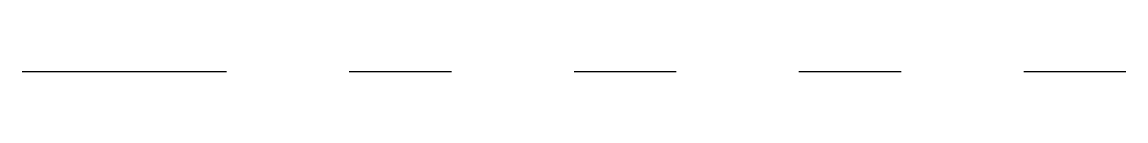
# Model space of a CAD drawing. Extents: x 150 to 1230, y -150 to -150.
import ezdxf

# ---------------------------------------------------------------- set-up
doc = ezdxf.new("R2010")
doc.units = 0

msp = doc.modelspace()

# ---------------------------------------------------------------- linework, layer by layer
at = {"layer": 'ESCALA_1'}
msp.add_line((150, -150), (350, -150), dxfattribs=at)
at = {"layer": 'ESCALA_2'}
msp.add_line((470, -150), (570, -150), dxfattribs=at)
at = {"layer": 'ESCALA_3'}
msp.add_line((690, -150), (790, -150), dxfattribs=at)
at = {"layer": 'ESCALA_4'}
msp.add_line((910, -150), (1010, -150), dxfattribs=at)
at = {"layer": 'ESCALA_5'}
msp.add_line((1130, -150), (1230, -150), dxfattribs=at)

doc.saveas('drawing.dxf')
